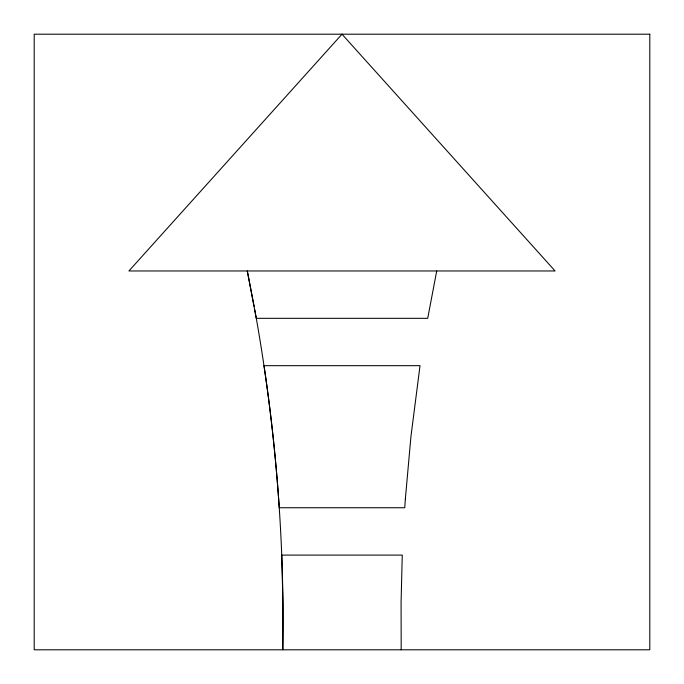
<?xml version="1.0" encoding="UTF-8"?>
<svg xmlns="http://www.w3.org/2000/svg" width="684" height="684" viewBox="0 0 684 684"><rect width="100%" height="100%" fill="white"/><g stroke="black" fill="none" stroke-linecap="round" stroke-linejoin="round"><path stroke-width="1.03" d="M436.708 270.967L427.714 318.325L256.286 318.325L247.292 270.967L254.157 306.483M254.696 309.442L256.286 318.325C275.575 427.645 284.621 538.795 282.808 649.8L282.919 602.45L281.74 555.092L402.26 555.092L401.081 602.45L401.192 649.8M405.364 498.858L404.748 507.742L279.252 507.742A1742.652 1742.652 0 0 0 273.078 436.708A1765.695 1765.695 0 0 0 263.981 365.675L420.019 365.675L410.922 436.708L405.364 498.858M342 34.2L128.908 270.967L555.092 270.967L342 34.2M649.8 34.2L34.2 34.2L34.2 649.8L649.8 649.8L649.8 34.2"/></g></svg>
